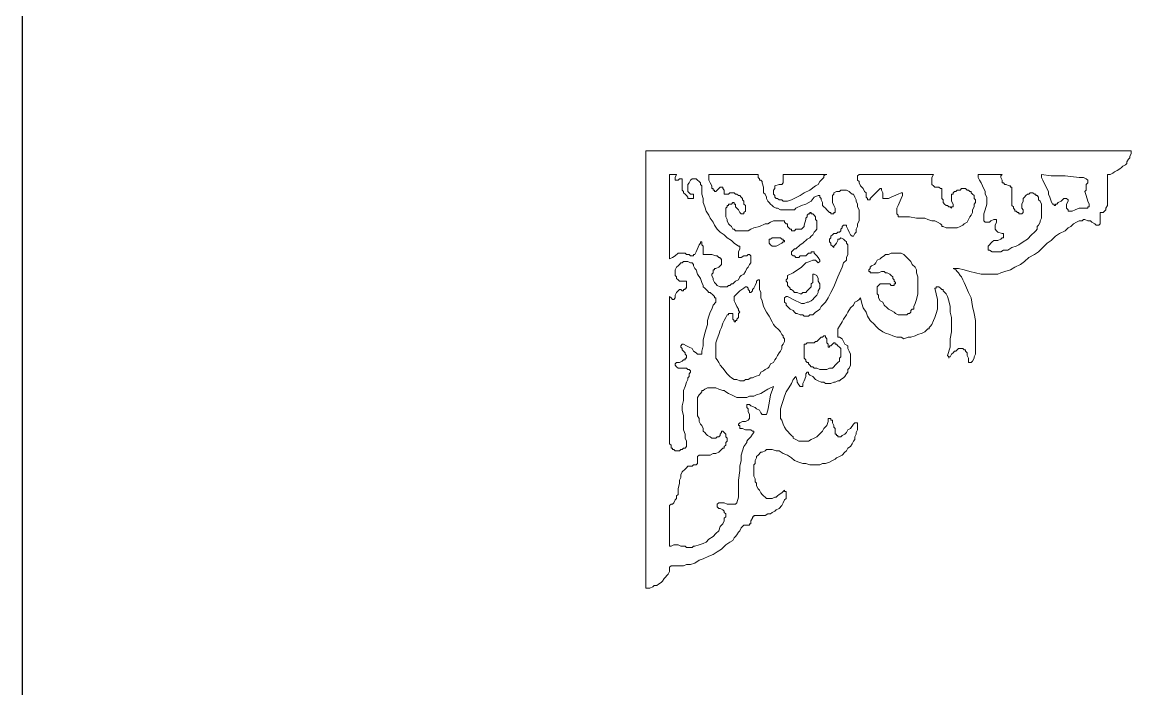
# Model space of a CAD drawing. Extents: x -66030 to 95157, y -13132 to 45879.
# Drawn here: x -66009 to -62877, y 9218 to 11073 of the extents above; entities that cross this region are included whole.
import ezdxf

# ---------------------------------------------------------------- set-up
doc = ezdxf.new("R2010")
doc.units = 0
doc.header["$LTSCALE"] = 100
doc.header["$MEASUREMENT"] = 0
doc.layers.get('0').update_dxf_attribs({"linetype": 'CONTINUOUS'})
doc.layers.add('3', color=11, linetype='CONTINUOUS')

msp = doc.modelspace()

# ---------------------------------------------------------------- linework, layer by layer
at = {"lineweight": 0}
for points in [[(-62989.1, 10649), (-62981.3, 10649), (-62973.5, 10652.9), (-62969.6, 10656.8), (-62961.8, 10660.7), (-62954, 10664.6), (-62950.1, 10668.5), (-62946.2, 10672.4), (-62938.4, 10676.3), (-62934.5, 10680.2), (-62934.5, 10684.1), (-62930.5, 10692), (-62926.6, 10695.9), (-62926.6, 10699.8), (-62922.7, 10707.6), (-62922.7, 10711.5), (-62922.7, 10715.4), (-64274.2, 10715.4), (-64274.2, 9496.7), (-64266.4, 9496.7), (-64262.5, 9496.7), (-64254.7, 9500.6), (-64250.8, 9504.5), (-64243, 9504.5), (-64239, 9508.5), (-64231.2, 9512.4), (-64227.3, 9516.3), (-64223.4, 9524.1), (-64219.5, 9528), (-64215.6, 9531.9), (-64211.7, 9535.8), (-64207.8, 9543.6), (-64207.8, 9547.5), (-64207.8, 9555.3), (-64203.9, 9559.2), (-64200, 9559.2), (-64196.1, 9559.2), (-64188.3, 9559.2), (-64180.5, 9559.2), (-64168.7, 9559.2), (-64160.9, 9563.1), (-64149.2, 9563.1), (-64137.5, 9567), (-64125.8, 9574.9), (-64114.1, 9578.8), (-64098.4, 9586.6), (-64086.7, 9590.5), (-64075, 9598.3), (-64063.3, 9606.1), (-64051.6, 9617.8), (-64039.8, 9625.6), (-64032, 9629.5), (-64028.1, 9637.3), (-64024.2, 9641.3), (-64020.3, 9645.2), (-64016.4, 9653), (-64012.5, 9656.9), (-64008.6, 9664.7), (-64004.7, 9668.6), (-64000.8, 9672.5), (-63996.9, 9672.5), (-63989.1, 9672.5), (-63985.2, 9672.5), (-63985.2, 9676.4), (-63981.3, 9676.4), (-63981.3, 9680.3), (-63981.3, 9684.2), (-63977.3, 9692), (-63977.3, 9695.9), (-63973.4, 9695.9), (-63973.4, 9699.8), (-63969.5, 9699.8), (-63961.7, 9699.8), (-63953.9, 9699.8), (-63942.2, 9699.8), (-63934.4, 9703.7), (-63930.5, 9703.7), (-63926.6, 9703.7), (-63922.7, 9707.7), (-63914.9, 9711.6), (-63910.9, 9715.5), (-63903.1, 9719.4), (-63895.3, 9727.2), (-63891.4, 9735), (-63887.5, 9742.8), (-63883.6, 9746.7), (-63883.6, 9750.6), (-63883.6, 9754.5), (-63883.6, 9758.4), (-63883.6, 9762.3), (-63883.6, 9766.2), (-63887.5, 9766.2), (-63887.5, 9770.2), (-63891.4, 9766.2), (-63895.3, 9762.3), (-63895.3, 9762.3), (-63903.1, 9758.4), (-63907, 9754.5), (-63910.9, 9750.6), (-63914.9, 9750.6), (-63922.7, 9746.7), (-63926.6, 9746.7), (-63930.5, 9746.7), (-63938.3, 9746.7), (-63942.2, 9750.6), (-63946.1, 9754.5), (-63950, 9758.4), (-63953.9, 9762.3), (-63957.8, 9770.2), (-63961.7, 9774.1), (-63965.6, 9781.9), (-63965.6, 9789.7), (-63969.5, 9793.6), (-63969.5, 9801.4), (-63973.4, 9809.2), (-63973.4, 9817), (-63973.4, 9824.8), (-63973.4, 9832.6), (-63973.4, 9840.5), (-63969.5, 9844.4), (-63969.5, 9852.2), (-63965.6, 9860), (-63965.6, 9863.9), (-63961.7, 9867.8), (-63953.9, 9875.6), (-63950, 9875.6), (-63942.2, 9879.5), (-63938.3, 9883.4), (-63930.5, 9883.4), (-63922.7, 9883.4), (-63910.9, 9879.5), (-63903.1, 9879.5), (-63891.4, 9871.7), (-63879.7, 9867.8), (-63868, 9860), (-63860.2, 9852.2), (-63848.4, 9848.3), (-63836.7, 9844.4), (-63828.9, 9844.4), (-63817.2, 9840.5), (-63809.4, 9840.5), (-63797.7, 9840.5), (-63789.9, 9840.5), (-63782, 9844.4), (-63774.2, 9844.4), (-63762.5, 9848.3), (-63754.7, 9852.2), (-63746.9, 9856.1), (-63743, 9860), (-63735.2, 9863.9), (-63727.4, 9867.8), (-63719.6, 9875.6), (-63715.6, 9879.5), (-63711.7, 9887.3), (-63703.9, 9891.2), (-63700, 9899), (-63696.1, 9906.9), (-63692.2, 9910.8), (-63692.2, 9918.6), (-63688.3, 9926.4), (-63688.3, 9930.3), (-63684.4, 9938.1), (-63684.4, 9945.9), (-63684.4, 9949.8), (-63684.4, 9957.6), (-63684.4, 9957.6), (-63688.3, 9957.6), (-63688.3, 9957.6), (-63688.3, 9957.6), (-63692.2, 9957.6), (-63696.1, 9953.7), (-63703.9, 9942), (-63711.7, 9938.1), (-63715.6, 9930.3), (-63719.6, 9926.4), (-63727.4, 9922.5), (-63731.3, 9918.6), (-63735.2, 9918.6), (-63735.2, 9918.6), (-63739.1, 9918.6), (-63739.1, 9922.5), (-63743, 9922.5), (-63743, 9926.4), (-63746.9, 9926.4), (-63746.9, 9930.3), (-63746.9, 9938.1), (-63746.9, 9942), (-63750.8, 9945.9), (-63750.8, 9949.8), (-63754.7, 9957.6), (-63754.7, 9965.4), (-63758.6, 9965.4), (-63758.6, 9969.4), (-63758.6, 9969.4), (-63762.5, 9969.4), (-63762.5, 9969.4), (-63766.4, 9969.4), (-63766.4, 9965.4), (-63766.4, 9961.5), (-63770.3, 9949.8), (-63778.1, 9942), (-63782, 9934.2), (-63786, 9930.3), (-63793.8, 9922.5), (-63797.7, 9918.6), (-63805.5, 9914.7), (-63813.3, 9910.8), (-63821.1, 9906.9), (-63828.9, 9906.9), (-63832.8, 9906.9), (-63840.6, 9906.9), (-63848.4, 9906.9), (-63856.3, 9910.8), (-63864.1, 9914.7), (-63864.1, 9918.6), (-63868, 9922.5), (-63883.6, 9938.1), (-63887.5, 9945.9), (-63891.4, 9953.7), (-63895.3, 9965.4), (-63899.2, 9969.4), (-63899.2, 9973.3), (-63899.2, 9977.2), (-63899.2, 9985), (-63899.2, 9988.9), (-63899.2, 9996.7), (-63895.3, 10008.4), (-63891.4, 10020.1), (-63887.5, 10031.9), (-63883.6, 10043.6), (-63875.8, 10055.3), (-63868, 10067), (-63864.1, 10078.7), (-63856.3, 10086.5), (-63852.4, 10074.8), (-63852.4, 10070.9), (-63848.4, 10063.1), (-63844.5, 10059.2), (-63844.5, 10059.2), (-63844.5, 10059.2), (-63840.6, 10059.2), (-63840.6, 10059.2), (-63840.6, 10059.2), (-63836.7, 10059.2), (-63836.7, 10063.1), (-63836.7, 10067), (-63832.8, 10074.8), (-63828.9, 10086.5), (-63828.9, 10090.4), (-63828.9, 10094.3), (-63825, 10098.3), (-63825, 10098.3), (-63825, 10098.3), (-63825, 10098.3), (-63821.1, 10098.3), (-63821.1, 10098.3), (-63821.1, 10094.3), (-63817.2, 10090.4), (-63809.4, 10086.5), (-63801.6, 10078.7), (-63793.8, 10074.8), (-63786, 10070.9), (-63778.1, 10070.9), (-63774.2, 10067), (-63766.4, 10067), (-63758.6, 10067), (-63750.8, 10070.9), (-63746.9, 10070.9), (-63739.1, 10074.8), (-63735.2, 10074.8), (-63731.3, 10078.7), (-63723.5, 10082.6), (-63719.6, 10086.5), (-63715.6, 10094.3), (-63711.7, 10098.3), (-63711.7, 10106.1), (-63707.8, 10110), (-63703.9, 10117.8), (-63703.9, 10121.7), (-63703.9, 10129.5), (-63703.9, 10137.3), (-63703.9, 10145.1), (-63703.9, 10149), (-63707.8, 10156.8), (-63711.7, 10164.7), (-63711.7, 10172.5), (-63719.6, 10176.4), (-63723.5, 10184.2), (-63727.4, 10192), (-63735.2, 10195.9), (-63739.1, 10195.9), (-63739.1, 10199.8), (-63739.1, 10203.7), (-63739.1, 10203.7), (-63739.1, 10207.6), (-63739.1, 10211.5), (-63739.1, 10219.3), (-63735.2, 10227.1), (-63727.4, 10238.9), (-63723.5, 10246.7), (-63715.6, 10258.4), (-63711.7, 10266.2), (-63703.9, 10277.9), (-63696.1, 10285.7), (-63692.2, 10293.6), (-63684.4, 10297.5), (-63680.5, 10301.4), (-63676.6, 10305.3), (-63676.6, 10305.3), (-63676.6, 10305.3), (-63672.7, 10289.6), (-63668.8, 10277.9), (-63661, 10266.2), (-63657.1, 10254.5), (-63649.2, 10242.8), (-63645.3, 10238.9), (-63641.4, 10235), (-63637.5, 10231.1), (-63633.6, 10227.1), (-63625.8, 10219.3), (-63614.1, 10211.5), (-63606.3, 10207.6), (-63594.6, 10203.7), (-63586.7, 10199.8), (-63575, 10195.9), (-63563.3, 10195.9), (-63555.5, 10192), (-63543.8, 10195.9), (-63536, 10195.9), (-63524.3, 10199.8), (-63516.4, 10203.7), (-63504.7, 10207.6), (-63496.9, 10211.5), (-63493, 10215.4), (-63489.1, 10219.3), (-63485.2, 10219.3), (-63485.2, 10223.2), (-63481.3, 10227.1), (-63477.4, 10231.1), (-63473.5, 10242.8), (-63469.6, 10250.6), (-63465.7, 10262.3), (-63461.8, 10274), (-63461.8, 10285.7), (-63461.8, 10301.4), (-63465.7, 10317), (-63469.6, 10332.6), (-63465.7, 10332.6), (-63465.7, 10336.5), (-63461.8, 10336.5), (-63461.8, 10336.5), (-63457.9, 10336.5), (-63453.9, 10332.6), (-63453.9, 10332.6), (-63450, 10328.7), (-63446.1, 10328.7), (-63446.1, 10324.8), (-63438.3, 10317), (-63434.4, 10309.2), (-63430.5, 10297.5), (-63426.6, 10281.8), (-63426.6, 10266.2), (-63422.7, 10250.6), (-63422.7, 10231.1), (-63422.7, 10211.5), (-63426.6, 10192), (-63426.6, 10168.6), (-63434.4, 10145.1), (-63430.5, 10141.2), (-63430.5, 10137.3), (-63430.5, 10137.3), (-63430.5, 10141.2), (-63426.6, 10141.2), (-63426.6, 10141.2), (-63422.7, 10149), (-63418.8, 10152.9), (-63414.9, 10156.8), (-63411, 10156.8), (-63407.1, 10160.7), (-63403.2, 10164.7), (-63399.3, 10164.7), (-63395.4, 10164.7), (-63391.5, 10164.7), (-63387.5, 10160.7), (-63383.6, 10160.7), (-63383.6, 10156.8), (-63379.7, 10152.9), (-63379.7, 10149), (-63379.7, 10145.1), (-63375.8, 10137.3), (-63375.8, 10133.4), (-63375.8, 10129.5), (-63375.8, 10125.6), (-63375.8, 10125.6), (-63371.9, 10125.6), (-63368, 10125.6), (-63368, 10125.6), (-63364.1, 10129.5), (-63360.2, 10137.3), (-63360.2, 10141.2), (-63356.3, 10149), (-63356.3, 10156.8), (-63356.3, 10164.7), (-63356.3, 10180.3), (-63356.3, 10199.8), (-63356.3, 10219.3), (-63356.3, 10242.8), (-63360.2, 10262.3), (-63364.1, 10281.8), (-63368, 10305.3), (-63375.8, 10320.9), (-63383.6, 10340.4), (-63387.5, 10348.2), (-63391.5, 10356), (-63395.4, 10363.9), (-63399.3, 10367.8), (-63403.2, 10375.6), (-63407.1, 10379.5), (-63411, 10383.4), (-63418.8, 10387.3), (-63418.8, 10387.3), (-63414.9, 10387.3), (-63414.9, 10387.3), (-63407.1, 10387.3), (-63403.2, 10387.3), (-63387.5, 10383.4), (-63371.9, 10379.5), (-63356.3, 10375.6), (-63340.7, 10371.7), (-63332.9, 10371.7), (-63325, 10371.7), (-63321.1, 10371.7), (-63317.2, 10371.7), (-63309.4, 10371.7), (-63301.6, 10371.7), (-63293.8, 10371.7), (-63286, 10375.6), (-63274.3, 10379.5), (-63258.6, 10383.4), (-63246.9, 10391.2), (-63231.3, 10399), (-63219.6, 10406.8), (-63207.9, 10418.5), (-63192.2, 10426.4), (-63180.5, 10434.2), (-63157.1, 10457.6), (-63145.4, 10465.4), (-63133.7, 10477.1), (-63121.9, 10484.9), (-63106.3, 10492.8), (-63098.5, 10500.6), (-63090.7, 10504.5), (-63082.9, 10512.3), (-63075.1, 10516.2), (-63067.3, 10520.1), (-63063.3, 10520.1), (-63059.4, 10520.1), (-63055.5, 10524), (-63051.6, 10524), (-63043.8, 10520.1), (-63039.9, 10520.1), (-63036, 10520.1), (-63032.1, 10516.2), (-63024.3, 10512.3), (-63020.4, 10508.4), (-63016.5, 10508.4), (-63012.6, 10508.4), (-63012.6, 10508.4), (-63008.7, 10512.3), (-63008.7, 10516.2), (-63008.7, 10520.1), (-63008.7, 10520.1), (-63008.7, 10527.9), (-63008.7, 10535.7), (-63008.7, 10539.6), (-63008.7, 10539.6), (-63008.7, 10543.5), (-63004.8, 10543.5), (-63000.9, 10543.5), (-63000.9, 10543.5), (-62996.9, 10547.4), (-62996.9, 10547.4), (-62993, 10551.3), (-62993, 10551.3), (-62993, 10555.2), (-62989.1, 10563.1), (-62989.1, 10570.9), (-62989.1, 10574.8), (-62989.1, 10582.6), (-62989.1, 10602.1), (-62989.1, 10617.7), (-62989.1, 10633.4), (-62989.1, 10641.2), (-62989.1, 10649)], [(-64207.8, 10414.6), (-64207.8, 10649), (-64188.3, 10649), (-64192.2, 10641.2), (-64192.2, 10637.3), (-64192.2, 10637.3), (-64192.2, 10633.4), (-64192.2, 10633.4), (-64188.3, 10633.4), (-64184.4, 10633.4), (-64180.5, 10637.3), (-64176.6, 10637.3), (-64176.6, 10637.3), (-64172.6, 10637.3), (-64172.6, 10637.3), (-64172.6, 10633.4), (-64172.6, 10629.5), (-64172.6, 10625.6), (-64172.6, 10621.7), (-64172.6, 10613.8), (-64172.6, 10609.9), (-64172.6, 10606), (-64168.7, 10602.1), (-64168.7, 10598.2), (-64164.8, 10594.3), (-64160.9, 10590.4), (-64157, 10586.5), (-64157, 10582.6), (-64153.1, 10582.6), (-64149.2, 10582.6), (-64149.2, 10582.6), (-64145.3, 10582.6), (-64141.4, 10582.6), (-64141.4, 10582.6), (-64141.4, 10586.5), (-64141.4, 10590.4), (-64141.4, 10590.4), (-64141.4, 10594.3), (-64145.3, 10594.3), (-64149.2, 10594.3), (-64153.1, 10598.2), (-64153.1, 10598.2), (-64153.1, 10598.2), (-64157, 10602.1), (-64157, 10606), (-64157, 10609.9), (-64157, 10613.8), (-64157, 10617.7), (-64157, 10621.7), (-64153.1, 10625.6), (-64149.2, 10633.4), (-64149.2, 10633.4), (-64145.3, 10637.3), (-64141.4, 10637.3), (-64137.5, 10637.3), (-64133.6, 10637.3), (-64133.6, 10637.3), (-64129.7, 10633.4), (-64125.8, 10629.5), (-64121.9, 10625.6), (-64121.9, 10621.7), (-64118, 10617.7), (-64118, 10613.8), (-64118, 10609.9), (-64118, 10606), (-64118, 10594.3), (-64114.1, 10582.6), (-64114.1, 10570.9), (-64110.1, 10559.2), (-64106.2, 10547.4), (-64098.4, 10535.7), (-64094.5, 10527.9), (-64086.7, 10516.2), (-64082.8, 10508.4), (-64075, 10496.7), (-64067.2, 10488.8), (-64055.5, 10481), (-64047.7, 10473.2), (-64035.9, 10465.4), (-64028.1, 10457.6), (-64016.4, 10449.8), (-64012.5, 10449.8), (-64012.5, 10445.9), (-64012.5, 10445.9), (-64012.5, 10442), (-64016.4, 10434.2), (-64016.4, 10430.3), (-64016.4, 10422.4), (-64016.4, 10422.4), (-64016.4, 10418.5), (-64012.5, 10418.5), (-64012.5, 10418.5), (-64008.6, 10418.5), (-64000.8, 10422.4), (-63993, 10422.4), (-63989.1, 10426.4), (-63989.1, 10426.4), (-63985.2, 10426.4), (-63981.3, 10422.4), (-63981.3, 10422.4), (-63981.3, 10418.5), (-63981.3, 10414.6), (-63981.3, 10410.7), (-63981.3, 10402.9), (-63985.2, 10399), (-63989.1, 10391.2), (-63993, 10387.3), (-63996.9, 10379.5), (-64000.8, 10371.7), (-64008.6, 10367.8), (-64012.5, 10363.9), (-64016.4, 10356), (-64024.2, 10352.1), (-64028.1, 10348.2), (-64032, 10344.3), (-64035.9, 10344.3), (-64039.8, 10340.4), (-64043.7, 10340.4), (-64047.7, 10336.5), (-64051.6, 10336.5), (-64051.6, 10336.5), (-64055.5, 10336.5), (-64059.4, 10336.5), (-64063.3, 10336.5), (-64067.2, 10336.5), (-64075, 10340.4), (-64075, 10340.4), (-64078.9, 10344.3), (-64082.8, 10348.2), (-64086.7, 10356), (-64086.7, 10360), (-64090.6, 10367.8), (-64090.6, 10371.7), (-64086.7, 10375.6), (-64086.7, 10383.4), (-64082.8, 10383.4), (-64082.8, 10387.3), (-64078.9, 10387.3), (-64078.9, 10387.3), (-64071.1, 10391.2), (-64067.2, 10395.1), (-64063.3, 10399), (-64063.3, 10402.9), (-64063.3, 10406.8), (-64063.3, 10410.7), (-64063.3, 10414.6), (-64067.2, 10414.6), (-64067.2, 10418.5), (-64071.1, 10418.5), (-64075, 10422.4), (-64078.9, 10422.4), (-64090.6, 10426.4), (-64098.4, 10426.4), (-64102.3, 10426.4), (-64106.2, 10426.4), (-64110.1, 10426.4), (-64110.1, 10426.4), (-64110.1, 10426.4), (-64114.1, 10426.4), (-64114.1, 10430.3), (-64114.1, 10442), (-64114.1, 10445.9), (-64114.1, 10449.8), (-64118, 10453.7), (-64118, 10457.6), (-64118, 10461.5), (-64118, 10461.5), (-64118, 10461.5), (-64121.9, 10461.5), (-64121.9, 10457.6), (-64125.8, 10453.7), (-64133.6, 10434.2), (-64137.5, 10426.4), (-64141.4, 10426.4), (-64141.4, 10422.4), (-64149.2, 10422.4), (-64153.1, 10426.4), (-64160.9, 10426.4), (-64164.8, 10430.3), (-64172.6, 10430.3), (-64176.6, 10430.3), (-64180.5, 10430.3), (-64184.4, 10430.3), (-64192.2, 10422.4), (-64200, 10418.5), (-64207.8, 10414.6)], [(-64098.4, 10649), (-63961.7, 10649), (-63961.7, 10649), (-63961.7, 10641.2), (-63961.7, 10641.2), (-63957.8, 10637.3), (-63957.8, 10633.4), (-63953.9, 10633.4), (-63950, 10629.5), (-63950, 10625.6), (-63946.1, 10613.8), (-63946.1, 10606), (-63946.1, 10598.2), (-63942.2, 10594.3), (-63938.3, 10586.5), (-63938.3, 10582.6), (-63934.4, 10574.8), (-63930.5, 10570.9), (-63926.6, 10567), (-63922.7, 10563.1), (-63918.8, 10559.2), (-63910.9, 10555.2), (-63907, 10555.2), (-63899.2, 10551.3), (-63891.4, 10551.3), (-63887.5, 10551.3), (-63879.7, 10551.3), (-63875.8, 10551.3), (-63868, 10551.3), (-63860.2, 10551.3), (-63856.3, 10555.2), (-63840.6, 10563.1), (-63828.9, 10567), (-63813.3, 10574.8), (-63805.5, 10586.5), (-63793.8, 10590.4), (-63793.8, 10590.4), (-63793.8, 10590.4), (-63789.9, 10590.4), (-63789.9, 10586.5), (-63786, 10582.6), (-63786, 10578.7), (-63782, 10570.9), (-63782, 10563.1), (-63778.1, 10559.2), (-63774.2, 10555.2), (-63770.3, 10551.3), (-63766.4, 10547.4), (-63762.5, 10543.5), (-63758.6, 10543.5), (-63758.6, 10539.6), (-63754.7, 10539.6), (-63750.8, 10539.6), (-63750.8, 10543.5), (-63746.9, 10543.5), (-63746.9, 10547.4), (-63746.9, 10551.3), (-63746.9, 10555.2), (-63750.8, 10563.1), (-63754.7, 10570.9), (-63754.7, 10574.8), (-63754.7, 10582.6), (-63754.7, 10590.4), (-63750.8, 10594.3), (-63750.8, 10598.2), (-63743, 10602.1), (-63735.2, 10602.1), (-63731.3, 10606), (-63723.5, 10606), (-63715.6, 10606), (-63707.8, 10602.1), (-63703.9, 10598.2), (-63700, 10594.3), (-63696.1, 10594.3), (-63692.2, 10586.5), (-63688.3, 10578.7), (-63688.3, 10574.8), (-63684.4, 10567), (-63684.4, 10559.2), (-63680.5, 10551.3), (-63680.5, 10543.5), (-63680.5, 10535.7), (-63680.5, 10527.9), (-63680.5, 10520.1), (-63684.4, 10512.3), (-63684.4, 10504.5), (-63688.3, 10496.7), (-63688.3, 10488.8), (-63692.2, 10484.9), (-63696.1, 10477.1), (-63700, 10477.1), (-63700, 10477.1), (-63703.9, 10481), (-63703.9, 10481), (-63707.8, 10488.8), (-63711.7, 10496.7), (-63715.6, 10504.5), (-63715.6, 10508.4), (-63719.6, 10508.4), (-63719.6, 10508.4), (-63723.5, 10508.4), (-63727.4, 10504.5), (-63727.4, 10500.6), (-63731.3, 10496.7), (-63731.3, 10492.8), (-63735.2, 10488.8), (-63739.1, 10488.8), (-63743, 10484.9), (-63743, 10484.9), (-63750.8, 10484.9), (-63754.7, 10481), (-63754.7, 10481), (-63758.6, 10477.1), (-63758.6, 10477.1), (-63758.6, 10473.2), (-63762.5, 10469.3), (-63762.5, 10461.5), (-63758.6, 10457.6), (-63758.6, 10453.7), (-63754.7, 10449.8), (-63754.7, 10449.8), (-63750.8, 10445.9), (-63750.8, 10449.8), (-63750.8, 10449.8), (-63746.9, 10453.7), (-63743, 10457.6), (-63739.1, 10465.4), (-63739.1, 10469.3), (-63735.2, 10469.3), (-63731.3, 10473.2), (-63731.3, 10473.2), (-63723.5, 10469.3), (-63719.6, 10465.4), (-63719.6, 10465.4), (-63715.6, 10461.5), (-63715.6, 10457.6), (-63711.7, 10453.7), (-63711.7, 10449.8), (-63711.7, 10445.9), (-63711.7, 10442), (-63711.7, 10438.1), (-63711.7, 10426.4), (-63715.6, 10418.5), (-63715.6, 10410.7), (-63723.5, 10402.9), (-63727.4, 10391.2), (-63739.1, 10363.9), (-63750.8, 10336.5), (-63758.6, 10320.9), (-63766.4, 10305.3), (-63774.2, 10293.6), (-63782, 10285.7), (-63786, 10281.8), (-63789.9, 10274), (-63793.8, 10270.1), (-63801.6, 10266.2), (-63805.5, 10262.3), (-63809.4, 10258.4), (-63817.2, 10258.4), (-63821.1, 10254.5), (-63825, 10254.5), (-63832.8, 10254.5), (-63836.7, 10258.4), (-63844.5, 10258.4), (-63852.4, 10262.3), (-63856.3, 10262.3), (-63860.2, 10266.2), (-63864.1, 10270.1), (-63871.9, 10274), (-63875.8, 10277.9), (-63879.7, 10281.8), (-63883.6, 10285.7), (-63883.6, 10289.6), (-63887.5, 10293.6), (-63887.5, 10297.5), (-63887.5, 10301.4), (-63887.5, 10305.3), (-63887.5, 10305.3), (-63887.5, 10305.3), (-63883.6, 10309.2), (-63879.7, 10309.2), (-63871.9, 10305.3), (-63864.1, 10301.4), (-63856.3, 10297.5), (-63848.4, 10293.6), (-63840.6, 10289.6), (-63832.8, 10289.6), (-63825, 10293.6), (-63821.1, 10293.6), (-63813.3, 10297.5), (-63809.4, 10301.4), (-63805.5, 10305.3), (-63801.6, 10309.2), (-63797.7, 10313.1), (-63793.8, 10320.9), (-63793.8, 10324.8), (-63789.9, 10332.6), (-63789.9, 10336.5), (-63789.9, 10344.3), (-63793.8, 10352.1), (-63793.8, 10360), (-63797.7, 10367.8), (-63805.5, 10371.7), (-63809.4, 10371.7), (-63809.4, 10371.7), (-63809.4, 10371.7), (-63809.4, 10371.7), (-63809.4, 10371.7), (-63809.4, 10367.8), (-63809.4, 10363.9), (-63809.4, 10356), (-63809.4, 10348.2), (-63813.3, 10344.3), (-63813.3, 10336.5), (-63817.2, 10332.6), (-63821.1, 10328.7), (-63821.1, 10328.7), (-63825, 10324.8), (-63828.9, 10320.9), (-63832.8, 10320.9), (-63836.7, 10320.9), (-63840.6, 10317), (-63840.6, 10317), (-63844.5, 10317), (-63852.4, 10320.9), (-63860.2, 10320.9), (-63864.1, 10324.8), (-63868, 10328.7), (-63871.9, 10328.7), (-63871.9, 10332.6), (-63875.8, 10336.5), (-63879.7, 10340.4), (-63879.7, 10348.2), (-63883.6, 10352.1), (-63883.6, 10352.1), (-63883.6, 10356), (-63879.7, 10360), (-63879.7, 10363.9), (-63879.7, 10367.8), (-63864.1, 10375.6), (-63840.6, 10391.2), (-63828.9, 10402.9), (-63817.2, 10406.8), (-63809.4, 10410.7), (-63805.5, 10410.7), (-63801.6, 10410.7), (-63801.6, 10410.7), (-63797.7, 10406.8), (-63797.7, 10406.8), (-63793.8, 10402.9), (-63793.8, 10402.9), (-63789.9, 10406.8), (-63789.9, 10406.8), (-63789.9, 10406.8), (-63789.9, 10410.7), (-63793.8, 10418.5), (-63797.7, 10422.4), (-63801.6, 10426.4), (-63805.5, 10430.3), (-63805.5, 10434.2), (-63809.4, 10434.2), (-63813.3, 10434.2), (-63813.3, 10430.3), (-63821.1, 10430.3), (-63825, 10426.4), (-63828.9, 10422.4), (-63832.8, 10422.4), (-63840.6, 10422.4), (-63844.5, 10422.4), (-63848.4, 10418.5), (-63852.4, 10418.5), (-63856.3, 10418.5), (-63860.2, 10422.4), (-63864.1, 10422.4), (-63864.1, 10422.4), (-63868, 10426.4), (-63868, 10426.4), (-63868, 10430.3), (-63868, 10430.3), (-63868, 10434.2), (-63864.1, 10438.1), (-63864.1, 10438.1), (-63860.2, 10442), (-63856.3, 10442), (-63852.4, 10445.9), (-63848.4, 10449.8), (-63844.5, 10453.7), (-63836.7, 10457.6), (-63825, 10469.3), (-63817.2, 10473.2), (-63813.3, 10477.1), (-63813.3, 10477.1), (-63809.4, 10481), (-63805.5, 10488.8), (-63801.6, 10492.8), (-63797.7, 10496.7), (-63797.7, 10504.5), (-63797.7, 10508.4), (-63797.7, 10516.2), (-63797.7, 10520.1), (-63801.6, 10524), (-63801.6, 10527.9), (-63801.6, 10531.8), (-63805.5, 10535.7), (-63809.4, 10539.6), (-63809.4, 10539.6), (-63813.3, 10539.6), (-63813.3, 10543.5), (-63817.2, 10543.5), (-63817.2, 10539.6), (-63821.1, 10539.6), (-63821.1, 10539.6), (-63825, 10535.7), (-63825, 10531.8), (-63828.9, 10527.9), (-63828.9, 10524), (-63832.8, 10508.4), (-63832.8, 10508.4), (-63832.8, 10504.5), (-63836.7, 10500.6), (-63836.7, 10500.6), (-63840.6, 10496.7), (-63844.5, 10496.7), (-63848.4, 10496.7), (-63856.3, 10496.7), (-63860.2, 10492.8), (-63860.2, 10492.8), (-63864.1, 10492.8), (-63868, 10492.8), (-63868, 10496.7), (-63871.9, 10496.7), (-63871.9, 10496.7), (-63875.8, 10500.6), (-63879.7, 10504.5), (-63879.7, 10512.3), (-63883.6, 10512.3), (-63887.5, 10516.2), (-63887.5, 10520.1), (-63891.4, 10520.1), (-63899.2, 10520.1), (-63910.9, 10520.1), (-63918.8, 10520.1), (-63926.6, 10516.2), (-63934.4, 10512.3), (-63942.2, 10512.3), (-63957.8, 10504.5), (-63973.4, 10500.6), (-63981.3, 10496.7), (-63989.1, 10492.8), (-64000.8, 10492.8), (-64008.6, 10492.8), (-64016.4, 10492.8), (-64024.2, 10492.8), (-64028.1, 10496.7), (-64032, 10496.7), (-64035.9, 10504.5), (-64039.8, 10508.4), (-64043.7, 10512.3), (-64047.7, 10520.1), (-64047.7, 10524), (-64051.6, 10531.8), (-64051.6, 10535.7), (-64051.6, 10543.5), (-64051.6, 10547.4), (-64051.6, 10555.2), (-64047.7, 10559.2), (-64047.7, 10563.1), (-64043.7, 10563.1), (-64043.7, 10567), (-64035.9, 10567), (-64032, 10570.9), (-64028.1, 10570.9), (-64028.1, 10570.9), (-64028.1, 10567), (-64024.2, 10567), (-64024.2, 10559.2), (-64016.4, 10551.3), (-64012.5, 10543.5), (-64012.5, 10543.5), (-64008.6, 10539.6), (-64008.6, 10539.6), (-64004.7, 10539.6), (-64004.7, 10539.6), (-64000.8, 10539.6), (-64000.8, 10539.6), (-64000.8, 10543.5), (-63996.9, 10547.4), (-63996.9, 10551.3), (-63996.9, 10559.2), (-63996.9, 10563.1), (-64000.8, 10567), (-64000.8, 10574.8), (-64004.7, 10578.7), (-64004.7, 10582.6), (-64008.6, 10586.5), (-64012.5, 10590.4), (-64016.4, 10590.4), (-64020.3, 10594.3), (-64024.2, 10594.3), (-64028.1, 10598.2), (-64032, 10598.2), (-64039.8, 10598.2), (-64043.7, 10594.3), (-64051.6, 10594.3), (-64051.6, 10594.3), (-64055.5, 10594.3), (-64055.5, 10598.2), (-64055.5, 10598.2), (-64055.5, 10606), (-64059.4, 10609.9), (-64059.4, 10609.9), (-64059.4, 10613.8), (-64059.4, 10613.8), (-64063.3, 10613.8), (-64063.3, 10613.8), (-64067.2, 10613.8), (-64071.1, 10609.9), (-64075, 10606), (-64078.9, 10602.1), (-64082.8, 10602.1), (-64082.8, 10606), (-64086.7, 10606), (-64086.7, 10609.9), (-64090.6, 10609.9), (-64090.6, 10617.7), (-64094.5, 10625.6), (-64098.4, 10633.4), (-64098.4, 10641.2), (-64098.4, 10649)], [(-63891.4, 10649), (-63770.3, 10649), (-63774.2, 10649), (-63778.1, 10645.1), (-63778.1, 10645.1), (-63778.1, 10641.2), (-63782, 10637.3), (-63786, 10633.4), (-63789.9, 10629.5), (-63793.8, 10621.7), (-63801.6, 10617.7), (-63817.2, 10606), (-63832.8, 10598.2), (-63844.5, 10590.4), (-63868, 10578.7), (-63879.7, 10574.8), (-63883.6, 10574.8), (-63891.4, 10574.8), (-63895.3, 10578.7), (-63899.2, 10578.7), (-63903.1, 10578.7), (-63907, 10582.6), (-63910.9, 10582.6), (-63914.9, 10586.5), (-63914.9, 10590.4), (-63918.8, 10594.3), (-63918.8, 10598.2), (-63918.8, 10606), (-63914.9, 10609.9), (-63914.9, 10617.7), (-63903.1, 10621.7), (-63899.2, 10621.7), (-63895.3, 10621.7), (-63891.4, 10625.6), (-63891.4, 10625.6), (-63891.4, 10625.6), (-63891.4, 10629.5), (-63891.4, 10637.3), (-63891.4, 10649)], [(-63473.5, 10649), (-63477.4, 10641.2), (-63477.4, 10633.4), (-63477.4, 10625.6), (-63477.4, 10625.6), (-63477.4, 10621.7), (-63477.4, 10621.7), (-63473.5, 10617.7), (-63473.5, 10617.7), (-63469.6, 10613.8), (-63465.7, 10613.8), (-63461.8, 10613.8), (-63457.9, 10613.8), (-63453.9, 10609.9), (-63453.9, 10609.9), (-63450, 10609.9), (-63450, 10606), (-63450, 10602.1), (-63450, 10598.2), (-63450, 10586.5), (-63450, 10582.6), (-63446.1, 10578.7), (-63446.1, 10574.8), (-63446.1, 10570.9), (-63442.2, 10567), (-63442.2, 10567), (-63438.3, 10563.1), (-63434.4, 10563.1), (-63430.5, 10559.2), (-63426.6, 10559.2), (-63422.7, 10555.2), (-63422.7, 10559.2), (-63418.8, 10559.2), (-63418.8, 10559.2), (-63418.8, 10563.1), (-63418.8, 10563.1), (-63418.8, 10567), (-63422.7, 10574.8), (-63422.7, 10578.7), (-63422.7, 10582.6), (-63422.7, 10586.5), (-63422.7, 10590.4), (-63422.7, 10594.3), (-63418.8, 10594.3), (-63418.8, 10598.2), (-63414.9, 10602.1), (-63411, 10602.1), (-63407.1, 10606), (-63403.2, 10606), (-63399.3, 10606), (-63395.4, 10609.9), (-63391.5, 10609.9), (-63387.5, 10609.9), (-63383.6, 10609.9), (-63379.7, 10606), (-63375.8, 10606), (-63371.9, 10602.1), (-63368, 10602.1), (-63368, 10598.2), (-63364.1, 10594.3), (-63360.2, 10590.4), (-63360.2, 10586.5), (-63360.2, 10582.6), (-63356.3, 10578.7), (-63356.3, 10570.9), (-63360.2, 10567), (-63360.2, 10559.2), (-63364.1, 10551.3), (-63364.1, 10543.5), (-63368, 10535.7), (-63371.9, 10531.8), (-63375.8, 10524), (-63379.7, 10516.2), (-63387.5, 10512.3), (-63391.5, 10508.4), (-63399.3, 10504.5), (-63407.1, 10500.6), (-63411, 10500.6), (-63418.8, 10500.6), (-63422.7, 10500.6), (-63430.5, 10500.6), (-63434.4, 10500.6), (-63438.3, 10500.6), (-63446.1, 10504.5), (-63450, 10504.5), (-63450, 10508.4), (-63453.9, 10512.3), (-63461.8, 10516.2), (-63469.6, 10520.1), (-63477.4, 10520.1), (-63489.1, 10524), (-63496.9, 10527.9), (-63508.6, 10527.9), (-63520.3, 10527.9), (-63539.9, 10531.8), (-63555.5, 10531.8), (-63567.2, 10531.8), (-63571.1, 10531.8), (-63571.1, 10535.7), (-63575, 10539.6), (-63575, 10543.5), (-63575, 10543.5), (-63575, 10547.4), (-63575, 10551.3), (-63575, 10555.2), (-63571.1, 10563.1), (-63563.3, 10582.6), (-63559.4, 10590.4), (-63559.4, 10594.3), (-63559.4, 10598.2), (-63559.4, 10598.2), (-63563.3, 10598.2), (-63571.1, 10594.3), (-63590.7, 10586.5), (-63598.5, 10582.6), (-63602.4, 10582.6), (-63606.3, 10582.6), (-63610.2, 10582.6), (-63614.1, 10582.6), (-63614.1, 10586.5), (-63614.1, 10590.4), (-63614.1, 10598.2), (-63618, 10606), (-63618, 10609.9), (-63618, 10609.9), (-63621.9, 10609.9), (-63621.9, 10609.9), (-63621.9, 10609.9), (-63621.9, 10609.9), (-63625.8, 10606), (-63633.6, 10598.2), (-63641.4, 10590.4), (-63645.3, 10586.5), (-63649.2, 10582.6), (-63649.2, 10578.7), (-63653.2, 10578.7), (-63653.2, 10578.7), (-63657.1, 10578.7), (-63657.1, 10582.6), (-63661, 10586.5), (-63661, 10598.2), (-63664.9, 10602.1), (-63668.8, 10609.9), (-63676.6, 10617.7), (-63680.5, 10625.6), (-63680.5, 10629.5), (-63684.4, 10633.4), (-63684.4, 10641.2), (-63684.4, 10641.2), (-63684.4, 10645.1), (-63684.4, 10645.1), (-63680.5, 10649), (-63661, 10649), (-63614.1, 10649), (-63473.5, 10649)], [(-63348.5, 10649), (-63282.1, 10649), (-63286, 10645.1), (-63286, 10641.2), (-63282.1, 10633.4), (-63282.1, 10629.5), (-63282.1, 10625.6), (-63278.2, 10625.6), (-63278.2, 10625.6), (-63274.3, 10621.7), (-63270.4, 10621.7), (-63262.6, 10617.7), (-63258.6, 10617.7), (-63258.6, 10613.8), (-63254.7, 10613.8), (-63254.7, 10609.9), (-63254.7, 10606), (-63254.7, 10602.1), (-63254.7, 10598.2), (-63254.7, 10590.4), (-63254.7, 10582.6), (-63254.7, 10574.8), (-63254.7, 10570.9), (-63254.7, 10567), (-63254.7, 10563.1), (-63250.8, 10559.2), (-63250.8, 10555.2), (-63246.9, 10551.3), (-63246.9, 10547.4), (-63243, 10547.4), (-63239.1, 10543.5), (-63235.2, 10543.5), (-63235.2, 10539.6), (-63231.3, 10539.6), (-63227.4, 10539.6), (-63227.4, 10539.6), (-63223.5, 10543.5), (-63223.5, 10543.5), (-63223.5, 10547.4), (-63223.5, 10551.3), (-63227.4, 10555.2), (-63227.4, 10563.1), (-63227.4, 10567), (-63223.5, 10574.8), (-63223.5, 10582.6), (-63219.6, 10586.5), (-63215.7, 10590.4), (-63211.8, 10594.3), (-63207.9, 10594.3), (-63204, 10598.2), (-63200.1, 10598.2), (-63196.2, 10598.2), (-63192.2, 10594.3), (-63188.3, 10594.3), (-63188.3, 10590.4), (-63184.4, 10590.4), (-63180.5, 10586.5), (-63180.5, 10578.7), (-63176.6, 10574.8), (-63172.7, 10567), (-63172.7, 10559.2), (-63172.7, 10551.3), (-63172.7, 10543.5), (-63172.7, 10539.6), (-63172.7, 10531.8), (-63172.7, 10527.9), (-63176.6, 10520.1), (-63176.6, 10516.2), (-63180.5, 10508.4), (-63184.4, 10504.5), (-63184.4, 10496.7), (-63188.3, 10492.8), (-63192.2, 10488.8), (-63200.1, 10481), (-63204, 10477.1), (-63207.9, 10473.2), (-63211.8, 10469.3), (-63223.5, 10461.5), (-63235.2, 10453.7), (-63243, 10449.8), (-63254.7, 10445.9), (-63266.5, 10438.1), (-63278.2, 10438.1), (-63286, 10434.2), (-63297.7, 10434.2), (-63305.5, 10434.2), (-63309.4, 10434.2), (-63317.2, 10438.1), (-63317.2, 10438.1), (-63321.1, 10438.1), (-63321.1, 10442), (-63321.1, 10445.9), (-63321.1, 10445.9), (-63321.1, 10449.8), (-63321.1, 10449.8), (-63317.2, 10453.7), (-63313.3, 10457.6), (-63313.3, 10457.6), (-63309.4, 10461.5), (-63305.5, 10465.4), (-63293.8, 10465.4), (-63286, 10469.3), (-63282.1, 10473.2), (-63278.2, 10473.2), (-63278.2, 10477.1), (-63278.2, 10477.1), (-63278.2, 10481), (-63278.2, 10481), (-63278.2, 10484.9), (-63282.1, 10484.9), (-63293.8, 10488.8), (-63297.7, 10492.8), (-63301.6, 10496.7), (-63301.6, 10496.7), (-63301.6, 10500.6), (-63301.6, 10500.6), (-63301.6, 10508.4), (-63297.7, 10516.2), (-63297.7, 10520.1), (-63297.7, 10524), (-63297.7, 10524), (-63297.7, 10524), (-63301.6, 10524), (-63301.6, 10524), (-63305.5, 10524), (-63313.3, 10520.1), (-63317.2, 10516.2), (-63325, 10516.2), (-63325, 10516.2), (-63329, 10516.2), (-63329, 10516.2), (-63329, 10516.2), (-63332.9, 10520.1), (-63332.9, 10520.1), (-63332.9, 10524), (-63332.9, 10527.9), (-63332.9, 10535.7), (-63332.9, 10539.6), (-63329, 10551.3), (-63325, 10567), (-63325, 10570.9), (-63325, 10578.7), (-63325, 10582.6), (-63325, 10586.5), (-63329, 10594.3), (-63329, 10602.1), (-63336.8, 10617.7), (-63340.7, 10625.6), (-63344.6, 10633.4), (-63348.5, 10641.2), (-63348.5, 10649)], [(-63172.7, 10649), (-63145.4, 10645.1), (-63106.3, 10645.1), (-63067.3, 10641.2), (-63055.5, 10641.2), (-63047.7, 10637.3), (-63043.8, 10633.4), (-63043.8, 10629.5), (-63043.8, 10625.6), (-63047.7, 10621.7), (-63047.7, 10609.9), (-63047.7, 10606), (-63051.6, 10602.1), (-63047.7, 10590.4), (-63043.8, 10574.8), (-63039.9, 10567), (-63039.9, 10563.1), (-63039.9, 10559.2), (-63043.8, 10559.2), (-63043.8, 10555.2), (-63043.8, 10555.2), (-63047.7, 10555.2), (-63051.6, 10555.2), (-63055.5, 10555.2), (-63063.3, 10555.2), (-63067.3, 10555.2), (-63079, 10551.3), (-63086.8, 10547.4), (-63090.7, 10547.4), (-63094.6, 10547.4), (-63098.5, 10547.4), (-63098.5, 10547.4), (-63098.5, 10547.4), (-63098.5, 10551.3), (-63102.4, 10555.2), (-63102.4, 10559.2), (-63102.4, 10567), (-63098.5, 10574.8), (-63098.5, 10578.7), (-63102.4, 10582.6), (-63102.4, 10582.6), (-63102.4, 10582.6), (-63106.3, 10582.6), (-63110.2, 10582.6), (-63118, 10574.8), (-63125.8, 10570.9), (-63129.8, 10567), (-63133.7, 10567), (-63133.7, 10563.1), (-63137.6, 10563.1), (-63137.6, 10567), (-63141.5, 10567), (-63141.5, 10567), (-63145.4, 10574.8), (-63149.3, 10586.5), (-63153.2, 10594.3), (-63153.2, 10602.1), (-63161, 10617.7), (-63168.8, 10633.4), (-63172.7, 10641.2), (-63172.7, 10649)], [(-63930.5, 10461.5), (-63930.5, 10465.4), (-63930.5, 10469.3), (-63926.6, 10469.3), (-63922.7, 10473.2), (-63922.7, 10473.2), (-63918.8, 10473.2), (-63914.9, 10473.2), (-63910.9, 10473.2), (-63907, 10473.2), (-63903.1, 10473.2), (-63899.2, 10473.2), (-63895.3, 10469.3), (-63891.4, 10469.3), (-63891.4, 10465.4), (-63887.5, 10465.4), (-63887.5, 10461.5), (-63887.5, 10461.5), (-63891.4, 10461.5), (-63895.3, 10457.6), (-63910.9, 10449.8), (-63914.9, 10449.8), (-63918.8, 10449.8), (-63922.7, 10449.8), (-63926.6, 10453.7), (-63926.6, 10453.7), (-63930.5, 10457.6), (-63930.5, 10461.5), (-63930.5, 10461.5)], [(-63516.4, 10352.1), (-63516.4, 10332.6), (-63516.4, 10317), (-63520.3, 10301.4), (-63524.3, 10289.6), (-63528.2, 10281.8), (-63528.2, 10274), (-63532.1, 10274), (-63536, 10270.1), (-63536, 10266.2), (-63539.9, 10262.3), (-63543.8, 10262.3), (-63547.7, 10258.4), (-63547.7, 10258.4), (-63555.5, 10258.4), (-63563.3, 10258.4), (-63571.1, 10258.4), (-63578.9, 10262.3), (-63582.8, 10266.2), (-63590.7, 10270.1), (-63598.5, 10274), (-63602.4, 10277.9), (-63610.2, 10285.7), (-63614.1, 10293.6), (-63621.9, 10297.5), (-63625.8, 10305.3), (-63625.8, 10313.1), (-63629.7, 10317), (-63629.7, 10324.8), (-63629.7, 10328.7), (-63629.7, 10332.6), (-63629.7, 10336.5), (-63625.8, 10340.4), (-63625.8, 10340.4), (-63621.9, 10344.3), (-63621.9, 10344.3), (-63614.1, 10344.3), (-63606.3, 10344.3), (-63594.6, 10344.3), (-63590.7, 10340.4), (-63586.7, 10340.4), (-63582.8, 10340.4), (-63582.8, 10344.3), (-63582.8, 10344.3), (-63578.9, 10344.3), (-63578.9, 10348.2), (-63582.8, 10352.1), (-63582.8, 10356), (-63586.7, 10360), (-63586.7, 10363.9), (-63590.7, 10367.8), (-63594.6, 10371.7), (-63602.4, 10375.6), (-63606.3, 10375.6), (-63610.2, 10379.5), (-63618, 10379.5), (-63625.8, 10375.6), (-63633.6, 10375.6), (-63641.4, 10375.6), (-63645.3, 10375.6), (-63649.2, 10375.6), (-63649.2, 10379.5), (-63653.2, 10379.5), (-63653.2, 10379.5), (-63653.2, 10383.4), (-63649.2, 10387.3), (-63649.2, 10391.2), (-63645.3, 10395.1), (-63637.5, 10399), (-63633.6, 10402.9), (-63629.7, 10410.7), (-63621.9, 10414.6), (-63618, 10418.5), (-63610.2, 10422.4), (-63606.3, 10426.4), (-63598.5, 10426.4), (-63590.7, 10430.3), (-63582.8, 10430.3), (-63578.9, 10430.3), (-63571.1, 10430.3), (-63563.3, 10430.3), (-63555.5, 10426.4), (-63551.6, 10422.4), (-63543.8, 10414.6), (-63536, 10406.8), (-63532.1, 10399), (-63524.3, 10391.2), (-63520.3, 10383.4), (-63520.3, 10375.6), (-63516.4, 10363.9), (-63516.4, 10352.1)], [(-64207.8, 9899), (-64207.8, 10309.2), (-64203.9, 10305.3), (-64203.9, 10305.3), (-64200, 10301.4), (-64196.1, 10301.4), (-64196.1, 10301.4), (-64196.1, 10301.4), (-64192.2, 10305.3), (-64192.2, 10309.2), (-64192.2, 10313.1), (-64188.3, 10320.9), (-64188.3, 10320.9), (-64184.4, 10324.8), (-64184.4, 10324.8), (-64180.5, 10328.7), (-64176.6, 10328.7), (-64172.6, 10324.8), (-64168.7, 10324.8), (-64168.7, 10328.7), (-64164.8, 10328.7), (-64164.8, 10332.6), (-64160.9, 10332.6), (-64160.9, 10336.5), (-64160.9, 10340.4), (-64160.9, 10344.3), (-64160.9, 10344.3), (-64160.9, 10348.2), (-64160.9, 10352.1), (-64164.8, 10352.1), (-64164.8, 10352.1), (-64168.7, 10352.1), (-64172.6, 10352.1), (-64176.6, 10352.1), (-64180.5, 10352.1), (-64184.4, 10356), (-64184.4, 10356), (-64184.4, 10356), (-64188.3, 10360), (-64188.3, 10363.9), (-64192.2, 10367.8), (-64192.2, 10375.6), (-64192.2, 10379.5), (-64192.2, 10383.4), (-64188.3, 10391.2), (-64184.4, 10395.1), (-64180.5, 10399), (-64180.5, 10399), (-64176.6, 10402.9), (-64172.6, 10402.9), (-64168.7, 10406.8), (-64160.9, 10406.8), (-64157, 10406.8), (-64149.2, 10402.9), (-64145.3, 10402.9), (-64141.4, 10399), (-64141.4, 10395.1), (-64137.5, 10387.3), (-64133.6, 10383.4), (-64129.7, 10371.7), (-64121.9, 10360), (-64118, 10348.2), (-64114.1, 10340.4), (-64114.1, 10336.5), (-64110.1, 10332.6), (-64106.2, 10328.7), (-64102.3, 10324.8), (-64102.3, 10324.8), (-64098.4, 10320.9), (-64094.5, 10320.9), (-64086.7, 10313.1), (-64082.8, 10309.2), (-64082.8, 10305.3), (-64078.9, 10305.3), (-64078.9, 10301.4), (-64078.9, 10301.4), (-64078.9, 10297.5), (-64078.9, 10293.6), (-64086.7, 10285.7), (-64090.6, 10274), (-64094.5, 10266.2), (-64098.4, 10254.5), (-64102.3, 10242.8), (-64102.3, 10231.1), (-64110.1, 10207.6), (-64114.1, 10188.1), (-64114.1, 10172.5), (-64118, 10156.8), (-64118, 10149), (-64118, 10149), (-64118, 10149), (-64121.9, 10149), (-64125.8, 10149), (-64129.7, 10149), (-64133.6, 10152.9), (-64141.4, 10156.8), (-64145.3, 10164.7), (-64153.1, 10168.6), (-64160.9, 10172.5), (-64168.7, 10176.4), (-64172.6, 10176.4), (-64172.6, 10176.4), (-64176.6, 10172.5), (-64176.6, 10172.5), (-64176.6, 10172.5), (-64176.6, 10168.6), (-64172.6, 10164.7), (-64172.6, 10160.7), (-64164.8, 10152.9), (-64164.8, 10149), (-64160.9, 10145.1), (-64160.9, 10141.2), (-64160.9, 10137.3), (-64160.9, 10137.3), (-64164.8, 10137.3), (-64164.8, 10133.4), (-64164.8, 10133.4), (-64168.7, 10133.4), (-64172.6, 10129.5), (-64180.5, 10125.6), (-64188.3, 10125.6), (-64188.3, 10125.6), (-64192.2, 10121.7), (-64192.2, 10121.7), (-64192.2, 10117.8), (-64188.3, 10113.9), (-64188.3, 10113.9), (-64188.3, 10113.9), (-64184.4, 10110), (-64180.5, 10110), (-64176.6, 10110), (-64164.8, 10110), (-64160.9, 10110), (-64157, 10106.1), (-64153.1, 10106.1), (-64153.1, 10106.1), (-64149.2, 10102.2), (-64149.2, 10102.2), (-64149.2, 10102.2), (-64149.2, 10098.3), (-64153.1, 10094.3), (-64153.1, 10086.5), (-64157, 10082.6), (-64157, 10078.7), (-64160.9, 10070.9), (-64164.8, 10059.2), (-64168.7, 10047.5), (-64168.7, 10035.8), (-64168.7, 10020.1), (-64172.6, 10004.5), (-64172.6, 9992.8), (-64168.7, 9977.2), (-64168.7, 9961.5), (-64168.7, 9949.8), (-64168.7, 9938.1), (-64164.8, 9926.4), (-64164.8, 9914.7), (-64160.9, 9906.9), (-64160.9, 9903), (-64160.9, 9899), (-64160.9, 9895.1), (-64160.9, 9891.2), (-64164.8, 9887.3), (-64168.7, 9887.3), (-64172.6, 9883.4), (-64176.6, 9883.4), (-64180.5, 9879.5), (-64184.4, 9879.5), (-64188.3, 9879.5), (-64192.2, 9879.5), (-64196.1, 9883.4), (-64200, 9883.4), (-64200, 9887.3), (-64203.9, 9887.3), (-64203.9, 9891.2), (-64203.9, 9895.1), (-64207.8, 9899)], [(-63887.5, 10184.2), (-63891.4, 10176.4), (-63895.3, 10172.5), (-63895.3, 10164.7), (-63899.2, 10156.8), (-63903.1, 10152.9), (-63907, 10145.1), (-63910.9, 10137.3), (-63914.9, 10133.4), (-63918.8, 10125.6), (-63926.6, 10121.7), (-63930.5, 10113.9), (-63934.4, 10110), (-63942.2, 10106.1), (-63946.1, 10102.2), (-63953.9, 10098.3), (-63957.8, 10090.4), (-63969.5, 10086.5), (-63977.3, 10082.6), (-63981.3, 10082.6), (-63989.1, 10078.7), (-63996.9, 10078.7), (-64000.8, 10074.8), (-64008.6, 10074.8), (-64012.5, 10074.8), (-64020.3, 10078.7), (-64024.2, 10078.7), (-64028.1, 10078.7), (-64035.9, 10082.6), (-64039.8, 10086.5), (-64043.7, 10090.4), (-64047.7, 10094.3), (-64059.4, 10110), (-64067.2, 10117.8), (-64071.1, 10125.6), (-64075, 10133.4), (-64078.9, 10137.3), (-64078.9, 10141.2), (-64078.9, 10149), (-64078.9, 10152.9), (-64078.9, 10156.8), (-64078.9, 10164.7), (-64078.9, 10172.5), (-64078.9, 10180.3), (-64075, 10192), (-64071.1, 10203.7), (-64067.2, 10215.4), (-64063.3, 10223.2), (-64059.4, 10235), (-64055.5, 10242.8), (-64051.6, 10250.6), (-64047.7, 10258.4), (-64043.7, 10258.4), (-64043.7, 10262.3), (-64039.8, 10262.3), (-64039.8, 10262.3), (-64035.9, 10262.3), (-64035.9, 10262.3), (-64035.9, 10262.3), (-64032, 10262.3), (-64032, 10258.4), (-64032, 10254.5), (-64032, 10246.7), (-64028.1, 10242.8), (-64028.1, 10238.9), (-64028.1, 10238.9), (-64028.1, 10238.9), (-64024.2, 10238.9), (-64024.2, 10242.8), (-64020.3, 10242.8), (-64020.3, 10246.7), (-64016.4, 10250.6), (-64016.4, 10254.5), (-64016.4, 10262.3), (-64012.5, 10266.2), (-64016.4, 10270.1), (-64016.4, 10274), (-64020.3, 10281.8), (-64024.2, 10289.6), (-64028.1, 10297.5), (-64028.1, 10301.4), (-64028.1, 10305.3), (-64028.1, 10309.2), (-64028.1, 10309.2), (-64020.3, 10317), (-64012.5, 10324.8), (-64000.8, 10332.6), (-63996.9, 10336.5), (-63993, 10336.5), (-63993, 10336.5), (-63989.1, 10332.6), (-63989.1, 10328.7), (-63985.2, 10324.8), (-63985.2, 10324.8), (-63985.2, 10320.9), (-63981.3, 10320.9), (-63981.3, 10320.9), (-63981.3, 10320.9), (-63977.3, 10324.8), (-63977.3, 10328.7), (-63973.4, 10332.6), (-63969.5, 10340.4), (-63965.6, 10348.2), (-63965.6, 10352.1), (-63961.7, 10356), (-63961.7, 10356), (-63961.7, 10356), (-63961.7, 10356), (-63957.8, 10356), (-63957.8, 10352.1), (-63957.8, 10344.3), (-63957.8, 10336.5), (-63957.8, 10328.7), (-63953.9, 10320.9), (-63953.9, 10313.1), (-63953.9, 10305.3), (-63950, 10297.5), (-63946.1, 10281.8), (-63938.3, 10266.2), (-63930.5, 10254.5), (-63922.7, 10238.9), (-63918.8, 10231.1), (-63914.9, 10227.1), (-63903.1, 10215.4), (-63899.2, 10211.5), (-63895.3, 10203.7), (-63891.4, 10199.8), (-63891.4, 10195.9), (-63887.5, 10192), (-63887.5, 10188.1), (-63887.5, 10184.2)], [(-63731.3, 10156.8), (-63731.3, 10152.9), (-63731.3, 10145.1), (-63731.3, 10141.2), (-63735.2, 10137.3), (-63735.2, 10129.5), (-63739.1, 10125.6), (-63743, 10121.7), (-63746.9, 10117.8), (-63750.8, 10113.9), (-63754.7, 10110), (-63762.5, 10110), (-63770.3, 10106.1), (-63774.2, 10106.1), (-63782, 10106.1), (-63789.9, 10106.1), (-63797.7, 10110), (-63805.5, 10110), (-63809.4, 10113.9), (-63813.3, 10113.9), (-63817.2, 10117.8), (-63821.1, 10121.7), (-63821.1, 10125.6), (-63825, 10125.6), (-63828.9, 10129.5), (-63828.9, 10133.4), (-63832.8, 10137.3), (-63832.8, 10145.1), (-63832.8, 10149), (-63832.8, 10156.8), (-63832.8, 10168.6), (-63832.8, 10172.5), (-63832.8, 10176.4), (-63828.9, 10176.4), (-63828.9, 10176.4), (-63825, 10180.3), (-63825, 10180.3), (-63817.2, 10180.3), (-63813.3, 10180.3), (-63805.5, 10180.3), (-63801.6, 10184.2), (-63797.7, 10184.2), (-63793.8, 10188.1), (-63793.8, 10188.1), (-63786, 10195.9), (-63782, 10195.9), (-63778.1, 10199.8), (-63778.1, 10199.8), (-63778.1, 10199.8), (-63774.2, 10199.8), (-63774.2, 10195.9), (-63774.2, 10195.9), (-63770.3, 10192), (-63770.3, 10188.1), (-63770.3, 10180.3), (-63766.4, 10176.4), (-63766.4, 10172.5), (-63766.4, 10172.5), (-63766.4, 10168.6), (-63762.5, 10168.6), (-63762.5, 10172.5), (-63758.6, 10172.5), (-63754.7, 10176.4), (-63754.7, 10176.4), (-63750.8, 10180.3), (-63750.8, 10180.3), (-63746.9, 10180.3), (-63746.9, 10176.4), (-63743, 10176.4), (-63743, 10176.4), (-63739.1, 10172.5), (-63739.1, 10172.5), (-63735.2, 10168.6), (-63731.3, 10164.7), (-63731.3, 10156.8)], [(-64207.8, 9613.9), (-64207.8, 9727.2), (-64203.9, 9731.1), (-64200, 9731.1), (-64196.1, 9735), (-64196.1, 9735), (-64192.2, 9742.8), (-64188.3, 9746.7), (-64188.3, 9754.5), (-64184.4, 9758.4), (-64184.4, 9774.1), (-64180.5, 9789.7), (-64180.5, 9797.5), (-64176.6, 9805.3), (-64176.6, 9813.1), (-64172.6, 9820.9), (-64164.8, 9828.7), (-64160.9, 9832.6), (-64157, 9836.6), (-64157, 9836.6), (-64153.1, 9836.6), (-64145.3, 9836.6), (-64141.4, 9840.5), (-64133.6, 9840.5), (-64133.6, 9840.5), (-64129.7, 9844.4), (-64129.7, 9844.4), (-64129.7, 9848.3), (-64129.7, 9852.2), (-64129.7, 9856.1), (-64129.7, 9860), (-64129.7, 9860), (-64129.7, 9863.9), (-64129.7, 9863.9), (-64125.8, 9867.8), (-64121.9, 9867.8), (-64118, 9867.8), (-64114.1, 9867.8), (-64106.2, 9867.8), (-64094.5, 9867.8), (-64086.7, 9871.7), (-64082.8, 9871.7), (-64078.9, 9871.7), (-64071.1, 9875.6), (-64067.2, 9879.5), (-64063.3, 9883.4), (-64059.4, 9887.3), (-64055.5, 9887.3), (-64055.5, 9891.2), (-64051.6, 9895.1), (-64051.6, 9903), (-64047.7, 9906.9), (-64047.7, 9910.8), (-64047.7, 9914.7), (-64051.6, 9918.6), (-64051.6, 9922.5), (-64051.6, 9926.4), (-64051.6, 9926.4), (-64055.5, 9930.3), (-64059.4, 9934.2), (-64059.4, 9934.2), (-64063.3, 9934.2), (-64063.3, 9930.3), (-64067.2, 9926.4), (-64067.2, 9922.5), (-64071.1, 9918.6), (-64075, 9918.6), (-64078.9, 9914.7), (-64082.8, 9914.7), (-64086.7, 9914.7), (-64090.6, 9914.7), (-64094.5, 9918.6), (-64102.3, 9922.5), (-64106.2, 9926.4), (-64110.1, 9930.3), (-64114.1, 9934.2), (-64114.1, 9942), (-64118, 9949.8), (-64121.9, 9953.7), (-64125.8, 9961.5), (-64125.8, 9969.4), (-64129.7, 9977.2), (-64129.7, 9985), (-64129.7, 9992.8), (-64129.7, 10000.6), (-64129.7, 10008.4), (-64129.7, 10016.2), (-64129.7, 10024), (-64129.7, 10027.9), (-64125.8, 10035.8), (-64121.9, 10039.7), (-64118, 10043.6), (-64118, 10047.5), (-64114.1, 10047.5), (-64110.1, 10051.4), (-64102.3, 10055.3), (-64094.5, 10055.3), (-64086.7, 10055.3), (-64078.9, 10055.3), (-64071.1, 10051.4), (-64059.4, 10047.5), (-64055.5, 10047.5), (-64051.6, 10043.6), (-64043.7, 10039.7), (-64035.9, 10035.8), (-64028.1, 10031.9), (-64020.3, 10027.9), (-64012.5, 10027.9), (-64004.7, 10027.9), (-63993, 10027.9), (-63985.2, 10031.9), (-63973.4, 10031.9), (-63965.6, 10035.8), (-63953.9, 10039.7), (-63946.1, 10043.6), (-63934.4, 10051.4), (-63926.6, 10055.3), (-63918.8, 10059.2), (-63922.7, 10047.5), (-63926.6, 10035.8), (-63930.5, 10012.3), (-63934.4, 9992.8), (-63938.3, 9981.1), (-63938.3, 9981.1), (-63942.2, 9981.1), (-63942.2, 9981.1), (-63946.1, 9981.1), (-63950, 9981.1), (-63953.9, 9985), (-63957.8, 9992.8), (-63965.6, 9996.7), (-63969.5, 10000.6), (-63969.5, 10000.6), (-63981.3, 10004.5), (-63985.2, 10008.4), (-63989.1, 10008.4), (-63989.1, 10008.4), (-63993, 10008.4), (-63993, 10008.4), (-63993, 10008.4), (-63993, 10004.5), (-63993, 10000.6), (-63989.1, 9996.7), (-63989.1, 9988.9), (-63985.2, 9981.1), (-63985.2, 9977.2), (-63985.2, 9973.3), (-63985.2, 9969.4), (-63985.2, 9969.4), (-63989.1, 9965.4), (-63989.1, 9965.4), (-63989.1, 9965.4), (-63996.9, 9961.5), (-64004.7, 9961.5), (-64012.5, 9957.6), (-64012.5, 9957.6), (-64016.4, 9953.7), (-64016.4, 9953.7), (-64016.4, 9949.8), (-64012.5, 9949.8), (-64012.5, 9945.9), (-64012.5, 9945.9), (-64012.5, 9942), (-64008.6, 9942), (-64004.7, 9942), (-63996.9, 9938.1), (-63989.1, 9938.1), (-63981.3, 9938.1), (-63977.3, 9934.2), (-63973.4, 9934.2), (-63973.4, 9934.2), (-63973.4, 9930.3), (-63973.4, 9930.3), (-63973.4, 9930.3), (-63977.3, 9926.4), (-63981.3, 9918.6), (-63985.2, 9914.7), (-63989.1, 9910.8), (-63993, 9906.9), (-63993, 9903), (-64000.8, 9891.2), (-64004.7, 9879.5), (-64008.6, 9867.8), (-64008.6, 9852.2), (-64012.5, 9836.6), (-64012.5, 9824.8), (-64016.4, 9797.5), (-64016.4, 9770.2), (-64016.4, 9750.6), (-64020.3, 9735), (-64020.3, 9735), (-64020.3, 9735), (-64024.2, 9731.1), (-64028.1, 9731.1), (-64032, 9731.1), (-64039.8, 9731.1), (-64047.7, 9731.1), (-64055.5, 9735), (-64063.3, 9735), (-64067.2, 9735), (-64071.1, 9735), (-64075, 9731.1), (-64075, 9727.2), (-64075, 9723.3), (-64075, 9723.3), (-64071.1, 9719.4), (-64071.1, 9719.4), (-64067.2, 9719.4), (-64059.4, 9715.5), (-64055.5, 9711.6), (-64055.5, 9711.6), (-64055.5, 9707.7), (-64051.6, 9703.7), (-64051.6, 9699.8), (-64051.6, 9695.9), (-64055.5, 9692), (-64055.5, 9684.2), (-64059.4, 9676.4), (-64067.2, 9668.6), (-64071.1, 9656.9), (-64078.9, 9649.1), (-64086.7, 9641.3), (-64098.4, 9633.4), (-64106.2, 9625.6), (-64114.1, 9621.7), (-64125.8, 9617.8), (-64137.5, 9613.9), (-64141.4, 9613.9), (-64145.3, 9610), (-64149.2, 9610), (-64157, 9610), (-64160.9, 9610), (-64164.8, 9613.9), (-64176.6, 9613.9), (-64184.4, 9617.8), (-64188.3, 9617.8), (-64192.2, 9617.8), (-64196.1, 9617.8), (-64203.9, 9613.9), (-64207.8, 9613.9)]]:
    msp.add_lwpolyline(points, close=True, dxfattribs=at)
at = {"layer": '3', "color": 2}
msp.add_lwpolyline([(95156.9, -13132.3), (-66009.4, -13132.3), (-66009.4, 45878.9), (95156.9, 45878.9)], close=True, dxfattribs=at)

doc.saveas('drawing.dxf')
